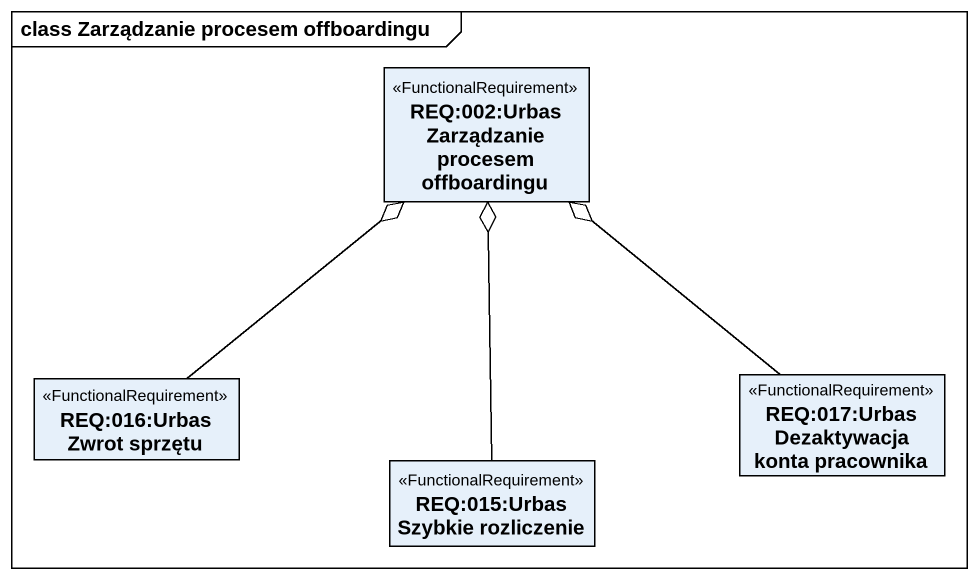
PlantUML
@startuml
mainframe class Zarządzanie procesem offboardingu
hide circle
hide empty members
class "REQ:002:Urbas Zarządzanie procesem offboardingu" as REQ_002_Urbas_Zarządzanie <<FunctionalRequirement>>
class "REQ:016:Urbas Zwrot sprzętu" as REQ_016_Urbas_Zwrot_sprzętu <<FunctionalRequirement>>
class "REQ:017:Urbas Dezaktywacja konta pracownika" as REQ_017_Urbas_Dezaktywacja <<FunctionalRequirement>>
class "REQ:015:Urbas Szybkie rozliczenie" as REQ_015_Urbas_Szybkie <<FunctionalRequirement>>
REQ_016_Urbas_Zwrot_sprzętu -up-o REQ_002_Urbas_Zarządzanie
REQ_017_Urbas_Dezaktywacja -up-o REQ_002_Urbas_Zarządzanie
REQ_015_Urbas_Szybkie -up-o REQ_002_Urbas_Zarządzanie
@enduml
